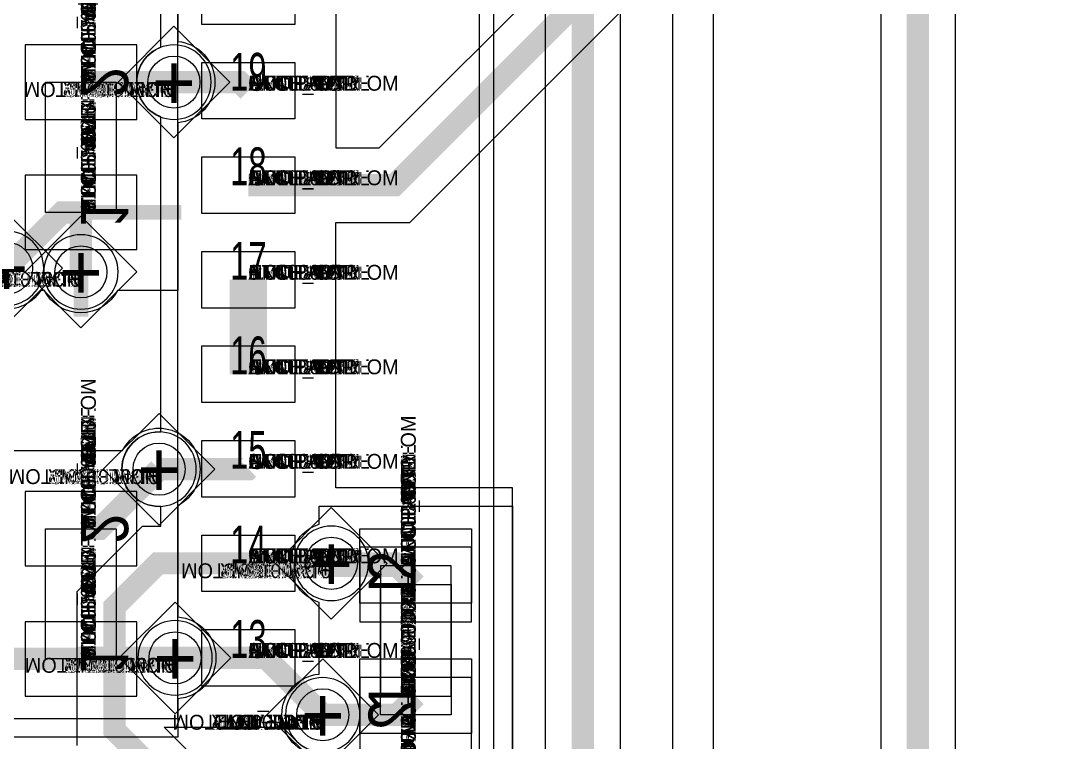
# Model space of a CAD drawing. Extents: x 0 to 323, y 0 to 320.
# Drawn here: x 144.55 to 158.33, y 182.03 to 191.73 of the extents above; entities that cross this region are included whole.
import ezdxf
from ezdxf.enums import TextEntityAlignment as Align

# ---------------------------------------------------------------- set-up
doc = ezdxf.new("R2010")
doc.units = 0
doc.header["$MEASUREMENT"] = 0
doc.layers.get('0').update_dxf_attribs({"linetype": 'CONTINUOUS'})
for name, color, linetype in [('CDN_FIGURES', 7, 'CONTINUOUS'), ('ETCH_BOTTOM', 7, 'CONTINUOUS'), ('ETCH_GND', 3, 'CONTINUOUS'), ('ETCH_INT1', 4, 'CONTINUOUS'), ('ETCH_INT2', 5, 'CONTINUOUS'), ('ETCH_PWR', 6, 'CONTINUOUS'), ('ETCH_TOP', 2, 'CONTINUOUS'), ('MANUFACTURING_NCLEGEND-1-6', 8, 'CONTINUOUS'), ('PACKAGE_GEOMETRY_ASSEMBLY_TOP', 11, 'CONTINUOUS'), ('PACKAGE_GEOMETRY_PIN_NUMBER', 9, 'CONTINUOUS')]:
    doc.layers.add(name, color=color, linetype=linetype)

# ---------------------------------------------------------------- blocks, each defined once
blk = doc.blocks.new('PAD_INFO')
for tag in ['SHAPE_TYPE', 'PAD_HEIGHT', 'PAD_LAYER', 'PAD_TYPE', 'PAD_WIDTH']:
    blk.add_attdef(tag, (0, 0), '', height=0.2)
at = {"flags": 2}
blk.add_attdef('CDN_TYPE', (0, 0), '', height=0.2, dxfattribs=at)
blk = doc.blocks.new('DRILL_INFO')
at = {"flags": 2}
blk.add_attdef('CDN_TYPE', (0, 0), '', height=0.2, dxfattribs=at)
for tag in ['FSHAPE', 'FCHAR', 'DRILL_HEIGHT', 'DIAMETER', 'PLATED', 'DRILL_WIDTH']:
    blk.add_attdef(tag, (0, 0), '', height=0.2)
blk = doc.blocks.new('VIA0700X0300')
at = {"layer": 'ETCH_BOTTOM'}
blk.add_circle((0, 0), 0.35, dxfattribs=at)
at = {"layer": 'ETCH_GND'}
blk.add_circle((0, 0), 0.35, dxfattribs=at)
at = {"layer": 'ETCH_INT1'}
blk.add_circle((0, 0), 0.35, dxfattribs=at)
at = {"layer": 'ETCH_INT2'}
blk.add_circle((0, 0), 0.35, dxfattribs=at)
at = {"layer": 'ETCH_PWR'}
blk.add_circle((0, 0), 0.35, dxfattribs=at)
at = {"layer": 'ETCH_TOP'}
blk.add_circle((0, 0), 0.35, dxfattribs=at)
ref = blk.add_blockref('PAD_INFO', (0, 0))
ref.add_attrib('PAD_LAYER', 'ETCH_TOP', (0, 0), dxfattribs={"height": 0.2})
ref.add_attrib('SHAPE_TYPE', 'NULL', (0, 0), dxfattribs={"height": 0.2})
ref.add_attrib('PAD_TYPE', 'ANTIPAD', (0, 0), dxfattribs={"height": 0.2})
ref.add_attrib('PAD_WIDTH', '0.000000', (0, 0), dxfattribs={"height": 0.2})
ref.add_attrib('PAD_HEIGHT', '0.000000', (0, 0), dxfattribs={"height": 0.2})
ref = blk.add_blockref('PAD_INFO', (0, 0))
ref.add_attrib('PAD_LAYER', 'ETCH_GND', (0, 0), dxfattribs={"height": 0.2})
ref.add_attrib('SHAPE_TYPE', 'NULL', (0, 0), dxfattribs={"height": 0.2})
ref.add_attrib('PAD_TYPE', 'ANTIPAD', (0, 0), dxfattribs={"height": 0.2})
ref.add_attrib('PAD_WIDTH', '0.000000', (0, 0), dxfattribs={"height": 0.2})
ref.add_attrib('PAD_HEIGHT', '0.000000', (0, 0), dxfattribs={"height": 0.2})
ref = blk.add_blockref('PAD_INFO', (0, 0))
ref.add_attrib('PAD_LAYER', 'ETCH_INT1', (0, 0), dxfattribs={"height": 0.2})
ref.add_attrib('SHAPE_TYPE', 'NULL', (0, 0), dxfattribs={"height": 0.2})
ref.add_attrib('PAD_TYPE', 'ANTIPAD', (0, 0), dxfattribs={"height": 0.2})
ref.add_attrib('PAD_WIDTH', '0.000000', (0, 0), dxfattribs={"height": 0.2})
ref.add_attrib('PAD_HEIGHT', '0.000000', (0, 0), dxfattribs={"height": 0.2})
ref = blk.add_blockref('PAD_INFO', (0, 0))
ref.add_attrib('PAD_LAYER', 'ETCH_INT2', (0, 0), dxfattribs={"height": 0.2})
ref.add_attrib('SHAPE_TYPE', 'NULL', (0, 0), dxfattribs={"height": 0.2})
ref.add_attrib('PAD_TYPE', 'ANTIPAD', (0, 0), dxfattribs={"height": 0.2})
ref.add_attrib('PAD_WIDTH', '0.000000', (0, 0), dxfattribs={"height": 0.2})
ref.add_attrib('PAD_HEIGHT', '0.000000', (0, 0), dxfattribs={"height": 0.2})
ref = blk.add_blockref('PAD_INFO', (0, 0))
ref.add_attrib('PAD_LAYER', 'ETCH_PWR', (0, 0), dxfattribs={"height": 0.2})
ref.add_attrib('SHAPE_TYPE', 'NULL', (0, 0), dxfattribs={"height": 0.2})
ref.add_attrib('PAD_TYPE', 'ANTIPAD', (0, 0), dxfattribs={"height": 0.2})
ref.add_attrib('PAD_WIDTH', '0.000000', (0, 0), dxfattribs={"height": 0.2})
ref.add_attrib('PAD_HEIGHT', '0.000000', (0, 0), dxfattribs={"height": 0.2})
ref = blk.add_blockref('PAD_INFO', (0, 0))
ref.add_attrib('PAD_LAYER', 'ETCH_BOTTOM', (0, 0), dxfattribs={"height": 0.2})
ref.add_attrib('SHAPE_TYPE', 'NULL', (0, 0), dxfattribs={"height": 0.2})
ref.add_attrib('PAD_TYPE', 'ANTIPAD', (0, 0), dxfattribs={"height": 0.2})
ref.add_attrib('PAD_WIDTH', '0.000000', (0, 0), dxfattribs={"height": 0.2})
ref.add_attrib('PAD_HEIGHT', '0.000000', (0, 0), dxfattribs={"height": 0.2})
ref = blk.add_blockref('PAD_INFO', (0, 0))
ref.add_attrib('PAD_LAYER', 'ETCH_TOP', (0, 0), dxfattribs={"height": 0.2})
ref.add_attrib('SHAPE_TYPE', 'NULL', (0, 0), dxfattribs={"height": 0.2})
ref.add_attrib('PAD_TYPE', 'THERMAL', (0, 0), dxfattribs={"height": 0.2})
ref.add_attrib('PAD_WIDTH', '0.000000', (0, 0), dxfattribs={"height": 0.2})
ref.add_attrib('PAD_HEIGHT', '0.000000', (0, 0), dxfattribs={"height": 0.2})
ref = blk.add_blockref('PAD_INFO', (0, 0))
ref.add_attrib('PAD_LAYER', 'ETCH_GND', (0, 0), dxfattribs={"height": 0.2})
ref.add_attrib('SHAPE_TYPE', 'NULL', (0, 0), dxfattribs={"height": 0.2})
ref.add_attrib('PAD_TYPE', 'THERMAL', (0, 0), dxfattribs={"height": 0.2})
ref.add_attrib('PAD_WIDTH', '0.000000', (0, 0), dxfattribs={"height": 0.2})
ref.add_attrib('PAD_HEIGHT', '0.000000', (0, 0), dxfattribs={"height": 0.2})
ref = blk.add_blockref('PAD_INFO', (0, 0))
ref.add_attrib('PAD_LAYER', 'ETCH_INT1', (0, 0), dxfattribs={"height": 0.2})
ref.add_attrib('SHAPE_TYPE', 'NULL', (0, 0), dxfattribs={"height": 0.2})
ref.add_attrib('PAD_TYPE', 'THERMAL', (0, 0), dxfattribs={"height": 0.2})
ref.add_attrib('PAD_WIDTH', '0.000000', (0, 0), dxfattribs={"height": 0.2})
ref.add_attrib('PAD_HEIGHT', '0.000000', (0, 0), dxfattribs={"height": 0.2})
ref = blk.add_blockref('PAD_INFO', (0, 0))
ref.add_attrib('PAD_LAYER', 'ETCH_INT2', (0, 0), dxfattribs={"height": 0.2})
ref.add_attrib('SHAPE_TYPE', 'NULL', (0, 0), dxfattribs={"height": 0.2})
ref.add_attrib('PAD_TYPE', 'THERMAL', (0, 0), dxfattribs={"height": 0.2})
ref.add_attrib('PAD_WIDTH', '0.000000', (0, 0), dxfattribs={"height": 0.2})
ref.add_attrib('PAD_HEIGHT', '0.000000', (0, 0), dxfattribs={"height": 0.2})
ref = blk.add_blockref('PAD_INFO', (0, 0))
ref.add_attrib('PAD_LAYER', 'ETCH_PWR', (0, 0), dxfattribs={"height": 0.2})
ref.add_attrib('SHAPE_TYPE', 'NULL', (0, 0), dxfattribs={"height": 0.2})
ref.add_attrib('PAD_TYPE', 'THERMAL', (0, 0), dxfattribs={"height": 0.2})
ref.add_attrib('PAD_WIDTH', '0.000000', (0, 0), dxfattribs={"height": 0.2})
ref.add_attrib('PAD_HEIGHT', '0.000000', (0, 0), dxfattribs={"height": 0.2})
ref = blk.add_blockref('PAD_INFO', (0, 0))
ref.add_attrib('PAD_LAYER', 'ETCH_BOTTOM', (0, 0), dxfattribs={"height": 0.2})
ref.add_attrib('SHAPE_TYPE', 'NULL', (0, 0), dxfattribs={"height": 0.2})
ref.add_attrib('PAD_TYPE', 'THERMAL', (0, 0), dxfattribs={"height": 0.2})
ref.add_attrib('PAD_WIDTH', '0.000000', (0, 0), dxfattribs={"height": 0.2})
ref.add_attrib('PAD_HEIGHT', '0.000000', (0, 0), dxfattribs={"height": 0.2})
ref = blk.add_blockref('PAD_INFO', (0, 0))
ref.add_attrib('PAD_LAYER', 'ETCH_TOP', (0, 0), dxfattribs={"height": 0.2})
ref.add_attrib('SHAPE_TYPE', 'CIRCLE', (0, 0), dxfattribs={"height": 0.2})
ref.add_attrib('PAD_TYPE', 'REGULAR', (0, 0), dxfattribs={"height": 0.2})
ref.add_attrib('PAD_WIDTH', '0.700000', (0, 0), dxfattribs={"height": 0.2})
ref.add_attrib('PAD_HEIGHT', '0.700000', (0, 0), dxfattribs={"height": 0.2})
ref = blk.add_blockref('PAD_INFO', (0, 0))
ref.add_attrib('PAD_LAYER', 'ETCH_GND', (0, 0), dxfattribs={"height": 0.2})
ref.add_attrib('SHAPE_TYPE', 'CIRCLE', (0, 0), dxfattribs={"height": 0.2})
ref.add_attrib('PAD_TYPE', 'REGULAR', (0, 0), dxfattribs={"height": 0.2})
ref.add_attrib('PAD_WIDTH', '0.700000', (0, 0), dxfattribs={"height": 0.2})
ref.add_attrib('PAD_HEIGHT', '0.700000', (0, 0), dxfattribs={"height": 0.2})
ref = blk.add_blockref('PAD_INFO', (0, 0))
ref.add_attrib('PAD_LAYER', 'ETCH_INT1', (0, 0), dxfattribs={"height": 0.2})
ref.add_attrib('SHAPE_TYPE', 'CIRCLE', (0, 0), dxfattribs={"height": 0.2})
ref.add_attrib('PAD_TYPE', 'REGULAR', (0, 0), dxfattribs={"height": 0.2})
ref.add_attrib('PAD_WIDTH', '0.700000', (0, 0), dxfattribs={"height": 0.2})
ref.add_attrib('PAD_HEIGHT', '0.700000', (0, 0), dxfattribs={"height": 0.2})
ref = blk.add_blockref('PAD_INFO', (0, 0))
ref.add_attrib('PAD_LAYER', 'ETCH_INT2', (0, 0), dxfattribs={"height": 0.2})
ref.add_attrib('SHAPE_TYPE', 'CIRCLE', (0, 0), dxfattribs={"height": 0.2})
ref.add_attrib('PAD_TYPE', 'REGULAR', (0, 0), dxfattribs={"height": 0.2})
ref.add_attrib('PAD_WIDTH', '0.700000', (0, 0), dxfattribs={"height": 0.2})
ref.add_attrib('PAD_HEIGHT', '0.700000', (0, 0), dxfattribs={"height": 0.2})
ref = blk.add_blockref('PAD_INFO', (0, 0))
ref.add_attrib('PAD_LAYER', 'ETCH_PWR', (0, 0), dxfattribs={"height": 0.2})
ref.add_attrib('SHAPE_TYPE', 'CIRCLE', (0, 0), dxfattribs={"height": 0.2})
ref.add_attrib('PAD_TYPE', 'REGULAR', (0, 0), dxfattribs={"height": 0.2})
ref.add_attrib('PAD_WIDTH', '0.700000', (0, 0), dxfattribs={"height": 0.2})
ref.add_attrib('PAD_HEIGHT', '0.700000', (0, 0), dxfattribs={"height": 0.2})
ref = blk.add_blockref('PAD_INFO', (0, 0))
ref.add_attrib('PAD_LAYER', 'ETCH_BOTTOM', (0, 0), dxfattribs={"height": 0.2})
ref.add_attrib('SHAPE_TYPE', 'CIRCLE', (0, 0), dxfattribs={"height": 0.2})
ref.add_attrib('PAD_TYPE', 'REGULAR', (0, 0), dxfattribs={"height": 0.2})
ref.add_attrib('PAD_WIDTH', '0.700000', (0, 0), dxfattribs={"height": 0.2})
ref.add_attrib('PAD_HEIGHT', '0.700000', (0, 0), dxfattribs={"height": 0.2})
ref = blk.add_blockref('DRILL_INFO', (0, 0))
ref.add_attrib('DIAMETER', '0.300000', (0, 0), dxfattribs={"height": 0.2})
ref.add_attrib('PLATED', 'PLATED', (0, 0), dxfattribs={"height": 0.2})
ref.add_attrib('FSHAPE', 'DIAMOND', (0, 0), dxfattribs={"height": 0.2})
ref.add_attrib('FCHAR', '+', (0, 0), dxfattribs={"height": 0.2})
ref.add_attrib('DRILL_WIDTH', '1.500000', (0, 0), dxfattribs={"height": 0.2})
ref.add_attrib('DRILL_HEIGHT', '1.500000', (0, 0), dxfattribs={"height": 0.2})
for tag in ['CDN_TYPE', 'PIN']:
    blk.add_attdef(tag, (0, 0), '', height=0.2)
at = {"flags": 2}
for tag in ['PSTKNAME', 'BBV']:
    blk.add_attdef(tag, (0, 0), '', height=0.2, dxfattribs=at)
blk = doc.blocks.new('FIGURE_DIAMOND')
at = {"layer": 'CDN_FIGURES'}
blk.add_lwpolyline([(-0.5, 0), (0, 0.5), (0.5, 0), (0, -0.5)], close=True, dxfattribs=at)
blk = doc.blocks.new('RC1000X1500TS')
at = {"layer": 'ETCH_TOP'}
blk.add_lwpolyline([(-0.5, -0.75), (-0.5, 0.75), (0.5, 0.75), (0.5, -0.75)], close=True, dxfattribs=at)
ref = blk.add_blockref('PAD_INFO', (0, 0))
ref.add_attrib('PAD_LAYER', 'ETCH_TOP', (0, 0), dxfattribs={"height": 0.2})
ref.add_attrib('SHAPE_TYPE', 'NULL', (0, 0), dxfattribs={"height": 0.2})
ref.add_attrib('PAD_TYPE', 'ANTIPAD', (0, 0), dxfattribs={"height": 0.2})
ref.add_attrib('PAD_WIDTH', '0.000000', (0, 0), dxfattribs={"height": 0.2})
ref.add_attrib('PAD_HEIGHT', '0.000000', (0, 0), dxfattribs={"height": 0.2})
ref = blk.add_blockref('PAD_INFO', (0, 0))
ref.add_attrib('PAD_LAYER', 'ETCH_GND', (0, 0), dxfattribs={"height": 0.2})
ref.add_attrib('SHAPE_TYPE', 'NULL', (0, 0), dxfattribs={"height": 0.2})
ref.add_attrib('PAD_TYPE', 'ANTIPAD', (0, 0), dxfattribs={"height": 0.2})
ref.add_attrib('PAD_WIDTH', '0.000000', (0, 0), dxfattribs={"height": 0.2})
ref.add_attrib('PAD_HEIGHT', '0.000000', (0, 0), dxfattribs={"height": 0.2})
ref = blk.add_blockref('PAD_INFO', (0, 0))
ref.add_attrib('PAD_LAYER', 'ETCH_INT1', (0, 0), dxfattribs={"height": 0.2})
ref.add_attrib('SHAPE_TYPE', 'NULL', (0, 0), dxfattribs={"height": 0.2})
ref.add_attrib('PAD_TYPE', 'ANTIPAD', (0, 0), dxfattribs={"height": 0.2})
ref.add_attrib('PAD_WIDTH', '0.000000', (0, 0), dxfattribs={"height": 0.2})
ref.add_attrib('PAD_HEIGHT', '0.000000', (0, 0), dxfattribs={"height": 0.2})
ref = blk.add_blockref('PAD_INFO', (0, 0))
ref.add_attrib('PAD_LAYER', 'ETCH_INT2', (0, 0), dxfattribs={"height": 0.2})
ref.add_attrib('SHAPE_TYPE', 'NULL', (0, 0), dxfattribs={"height": 0.2})
ref.add_attrib('PAD_TYPE', 'ANTIPAD', (0, 0), dxfattribs={"height": 0.2})
ref.add_attrib('PAD_WIDTH', '0.000000', (0, 0), dxfattribs={"height": 0.2})
ref.add_attrib('PAD_HEIGHT', '0.000000', (0, 0), dxfattribs={"height": 0.2})
ref = blk.add_blockref('PAD_INFO', (0, 0))
ref.add_attrib('PAD_LAYER', 'ETCH_PWR', (0, 0), dxfattribs={"height": 0.2})
ref.add_attrib('SHAPE_TYPE', 'NULL', (0, 0), dxfattribs={"height": 0.2})
ref.add_attrib('PAD_TYPE', 'ANTIPAD', (0, 0), dxfattribs={"height": 0.2})
ref.add_attrib('PAD_WIDTH', '0.000000', (0, 0), dxfattribs={"height": 0.2})
ref.add_attrib('PAD_HEIGHT', '0.000000', (0, 0), dxfattribs={"height": 0.2})
ref = blk.add_blockref('PAD_INFO', (0, 0))
ref.add_attrib('PAD_LAYER', 'ETCH_BOTTOM', (0, 0), dxfattribs={"height": 0.2})
ref.add_attrib('SHAPE_TYPE', 'NULL', (0, 0), dxfattribs={"height": 0.2})
ref.add_attrib('PAD_TYPE', 'ANTIPAD', (0, 0), dxfattribs={"height": 0.2})
ref.add_attrib('PAD_WIDTH', '0.000000', (0, 0), dxfattribs={"height": 0.2})
ref.add_attrib('PAD_HEIGHT', '0.000000', (0, 0), dxfattribs={"height": 0.2})
ref = blk.add_blockref('PAD_INFO', (0, 0))
ref.add_attrib('PAD_LAYER', 'ETCH_TOP', (0, 0), dxfattribs={"height": 0.2})
ref.add_attrib('SHAPE_TYPE', 'NULL', (0, 0), dxfattribs={"height": 0.2})
ref.add_attrib('PAD_TYPE', 'THERMAL', (0, 0), dxfattribs={"height": 0.2})
ref.add_attrib('PAD_WIDTH', '0.000000', (0, 0), dxfattribs={"height": 0.2})
ref.add_attrib('PAD_HEIGHT', '0.000000', (0, 0), dxfattribs={"height": 0.2})
ref = blk.add_blockref('PAD_INFO', (0, 0))
ref.add_attrib('PAD_LAYER', 'ETCH_GND', (0, 0), dxfattribs={"height": 0.2})
ref.add_attrib('SHAPE_TYPE', 'NULL', (0, 0), dxfattribs={"height": 0.2})
ref.add_attrib('PAD_TYPE', 'THERMAL', (0, 0), dxfattribs={"height": 0.2})
ref.add_attrib('PAD_WIDTH', '0.000000', (0, 0), dxfattribs={"height": 0.2})
ref.add_attrib('PAD_HEIGHT', '0.000000', (0, 0), dxfattribs={"height": 0.2})
ref = blk.add_blockref('PAD_INFO', (0, 0))
ref.add_attrib('PAD_LAYER', 'ETCH_INT1', (0, 0), dxfattribs={"height": 0.2})
ref.add_attrib('SHAPE_TYPE', 'NULL', (0, 0), dxfattribs={"height": 0.2})
ref.add_attrib('PAD_TYPE', 'THERMAL', (0, 0), dxfattribs={"height": 0.2})
ref.add_attrib('PAD_WIDTH', '0.000000', (0, 0), dxfattribs={"height": 0.2})
ref.add_attrib('PAD_HEIGHT', '0.000000', (0, 0), dxfattribs={"height": 0.2})
ref = blk.add_blockref('PAD_INFO', (0, 0))
ref.add_attrib('PAD_LAYER', 'ETCH_INT2', (0, 0), dxfattribs={"height": 0.2})
ref.add_attrib('SHAPE_TYPE', 'NULL', (0, 0), dxfattribs={"height": 0.2})
ref.add_attrib('PAD_TYPE', 'THERMAL', (0, 0), dxfattribs={"height": 0.2})
ref.add_attrib('PAD_WIDTH', '0.000000', (0, 0), dxfattribs={"height": 0.2})
ref.add_attrib('PAD_HEIGHT', '0.000000', (0, 0), dxfattribs={"height": 0.2})
ref = blk.add_blockref('PAD_INFO', (0, 0))
ref.add_attrib('PAD_LAYER', 'ETCH_PWR', (0, 0), dxfattribs={"height": 0.2})
ref.add_attrib('SHAPE_TYPE', 'NULL', (0, 0), dxfattribs={"height": 0.2})
ref.add_attrib('PAD_TYPE', 'THERMAL', (0, 0), dxfattribs={"height": 0.2})
ref.add_attrib('PAD_WIDTH', '0.000000', (0, 0), dxfattribs={"height": 0.2})
ref.add_attrib('PAD_HEIGHT', '0.000000', (0, 0), dxfattribs={"height": 0.2})
ref = blk.add_blockref('PAD_INFO', (0, 0))
ref.add_attrib('PAD_LAYER', 'ETCH_BOTTOM', (0, 0), dxfattribs={"height": 0.2})
ref.add_attrib('SHAPE_TYPE', 'NULL', (0, 0), dxfattribs={"height": 0.2})
ref.add_attrib('PAD_TYPE', 'THERMAL', (0, 0), dxfattribs={"height": 0.2})
ref.add_attrib('PAD_WIDTH', '0.000000', (0, 0), dxfattribs={"height": 0.2})
ref.add_attrib('PAD_HEIGHT', '0.000000', (0, 0), dxfattribs={"height": 0.2})
ref = blk.add_blockref('PAD_INFO', (0, 0))
ref.add_attrib('PAD_LAYER', 'ETCH_GND', (0, 0), dxfattribs={"height": 0.2})
ref.add_attrib('SHAPE_TYPE', 'NULL', (0, 0), dxfattribs={"height": 0.2})
ref.add_attrib('PAD_TYPE', 'REGULAR', (0, 0), dxfattribs={"height": 0.2})
ref.add_attrib('PAD_WIDTH', '0.000000', (0, 0), dxfattribs={"height": 0.2})
ref.add_attrib('PAD_HEIGHT', '0.000000', (0, 0), dxfattribs={"height": 0.2})
ref = blk.add_blockref('PAD_INFO', (0, 0))
ref.add_attrib('PAD_LAYER', 'ETCH_INT1', (0, 0), dxfattribs={"height": 0.2})
ref.add_attrib('SHAPE_TYPE', 'NULL', (0, 0), dxfattribs={"height": 0.2})
ref.add_attrib('PAD_TYPE', 'REGULAR', (0, 0), dxfattribs={"height": 0.2})
ref.add_attrib('PAD_WIDTH', '0.000000', (0, 0), dxfattribs={"height": 0.2})
ref.add_attrib('PAD_HEIGHT', '0.000000', (0, 0), dxfattribs={"height": 0.2})
ref = blk.add_blockref('PAD_INFO', (0, 0))
ref.add_attrib('PAD_LAYER', 'ETCH_INT2', (0, 0), dxfattribs={"height": 0.2})
ref.add_attrib('SHAPE_TYPE', 'NULL', (0, 0), dxfattribs={"height": 0.2})
ref.add_attrib('PAD_TYPE', 'REGULAR', (0, 0), dxfattribs={"height": 0.2})
ref.add_attrib('PAD_WIDTH', '0.000000', (0, 0), dxfattribs={"height": 0.2})
ref.add_attrib('PAD_HEIGHT', '0.000000', (0, 0), dxfattribs={"height": 0.2})
ref = blk.add_blockref('PAD_INFO', (0, 0))
ref.add_attrib('PAD_LAYER', 'ETCH_PWR', (0, 0), dxfattribs={"height": 0.2})
ref.add_attrib('SHAPE_TYPE', 'NULL', (0, 0), dxfattribs={"height": 0.2})
ref.add_attrib('PAD_TYPE', 'REGULAR', (0, 0), dxfattribs={"height": 0.2})
ref.add_attrib('PAD_WIDTH', '0.000000', (0, 0), dxfattribs={"height": 0.2})
ref.add_attrib('PAD_HEIGHT', '0.000000', (0, 0), dxfattribs={"height": 0.2})
ref = blk.add_blockref('PAD_INFO', (0, 0))
ref.add_attrib('PAD_LAYER', 'ETCH_BOTTOM', (0, 0), dxfattribs={"height": 0.2})
ref.add_attrib('SHAPE_TYPE', 'NULL', (0, 0), dxfattribs={"height": 0.2})
ref.add_attrib('PAD_TYPE', 'REGULAR', (0, 0), dxfattribs={"height": 0.2})
ref.add_attrib('PAD_WIDTH', '0.000000', (0, 0), dxfattribs={"height": 0.2})
ref.add_attrib('PAD_HEIGHT', '0.000000', (0, 0), dxfattribs={"height": 0.2})
ref = blk.add_blockref('DRILL_INFO', (0, 0))
ref.add_attrib('DIAMETER', '0.000000', (0, 0), dxfattribs={"height": 0.2})
ref.add_attrib('PLATED', 'PLATED', (0, 0), dxfattribs={"height": 0.2})
ref.add_attrib('FSHAPE', 'NULL', (0, 0), dxfattribs={"height": 0.2})
ref.add_attrib('DRILL_WIDTH', '0.000000', (0, 0), dxfattribs={"height": 0.2})
ref.add_attrib('DRILL_HEIGHT', '0.000000', (0, 0), dxfattribs={"height": 0.2})
ref = blk.add_blockref('PAD_INFO', (0, 0))
ref.add_attrib('PAD_LAYER', 'ETCH_TOP', (0, 0), dxfattribs={"height": 0.2})
ref.add_attrib('SHAPE_TYPE', 'RECTANGLE', (0, 0), dxfattribs={"height": 0.2})
ref.add_attrib('PAD_TYPE', 'REGULAR', (0, 0), dxfattribs={"height": 0.2})
ref.add_attrib('PAD_WIDTH', '1.000000', (0, 0), dxfattribs={"height": 0.2})
ref.add_attrib('PAD_HEIGHT', '1.500000', (0, 0), dxfattribs={"height": 0.2})
for tag in ['CDN_TYPE', 'PIN']:
    blk.add_attdef(tag, (0, 0), '', height=0.2)
at = {"flags": 2}
for tag in ['PSTKNAME', 'BBV']:
    blk.add_attdef(tag, (0, 0), '', height=0.2, dxfattribs=at)
blk = doc.blocks.new('F56')
at = {"layer": 'PACKAGE_GEOMETRY_ASSEMBLY_TOP'}
blk.add_lwpolyline([(0, -0.475), (1.75, -0.475), (1.75, 0.475), (0, 0.475)], close=True, dxfattribs=at)
at = {"layer": 'ETCH_TOP'}
ref = blk.add_blockref('RC1000X1500TS', (0, 0), dxfattribs=at)
ref.add_attrib('CDN_TYPE', 'PIN', (0, 0), dxfattribs={"height": 0.2})
ref.add_attrib('PIN', '1', (0, 0), dxfattribs={"height": 0.2})
ref = blk.add_blockref('RC1000X1500TS', (1.75, 0), dxfattribs=at)
ref.add_attrib('CDN_TYPE', 'PIN', (0, 0), dxfattribs={"height": 0.2})
ref.add_attrib('PIN', '2', (0, 0), dxfattribs={"height": 0.2})
at = {"flags": 2}
for tag in ['SYMBOL_TYPE', 'CDN_TYPE', 'REFDES']:
    blk.add_attdef(tag, (0, 0), '', height=0.2, dxfattribs=at)
blk = doc.blocks.new('RC1250X0760TS')
at = {"layer": 'ETCH_TOP'}
blk.add_lwpolyline([(-0.625, -0.38), (-0.625, 0.38), (0.625, 0.38), (0.625, -0.38)], close=True, dxfattribs=at)
ref = blk.add_blockref('PAD_INFO', (0, 0))
ref.add_attrib('PAD_LAYER', 'ETCH_TOP', (0, 0), dxfattribs={"height": 0.2})
ref.add_attrib('SHAPE_TYPE', 'NULL', (0, 0), dxfattribs={"height": 0.2})
ref.add_attrib('PAD_TYPE', 'ANTIPAD', (0, 0), dxfattribs={"height": 0.2})
ref.add_attrib('PAD_WIDTH', '0.000000', (0, 0), dxfattribs={"height": 0.2})
ref.add_attrib('PAD_HEIGHT', '0.000000', (0, 0), dxfattribs={"height": 0.2})
ref = blk.add_blockref('PAD_INFO', (0, 0))
ref.add_attrib('PAD_LAYER', 'ETCH_GND', (0, 0), dxfattribs={"height": 0.2})
ref.add_attrib('SHAPE_TYPE', 'NULL', (0, 0), dxfattribs={"height": 0.2})
ref.add_attrib('PAD_TYPE', 'ANTIPAD', (0, 0), dxfattribs={"height": 0.2})
ref.add_attrib('PAD_WIDTH', '0.000000', (0, 0), dxfattribs={"height": 0.2})
ref.add_attrib('PAD_HEIGHT', '0.000000', (0, 0), dxfattribs={"height": 0.2})
ref = blk.add_blockref('PAD_INFO', (0, 0))
ref.add_attrib('PAD_LAYER', 'ETCH_INT1', (0, 0), dxfattribs={"height": 0.2})
ref.add_attrib('SHAPE_TYPE', 'NULL', (0, 0), dxfattribs={"height": 0.2})
ref.add_attrib('PAD_TYPE', 'ANTIPAD', (0, 0), dxfattribs={"height": 0.2})
ref.add_attrib('PAD_WIDTH', '0.000000', (0, 0), dxfattribs={"height": 0.2})
ref.add_attrib('PAD_HEIGHT', '0.000000', (0, 0), dxfattribs={"height": 0.2})
ref = blk.add_blockref('PAD_INFO', (0, 0))
ref.add_attrib('PAD_LAYER', 'ETCH_INT2', (0, 0), dxfattribs={"height": 0.2})
ref.add_attrib('SHAPE_TYPE', 'NULL', (0, 0), dxfattribs={"height": 0.2})
ref.add_attrib('PAD_TYPE', 'ANTIPAD', (0, 0), dxfattribs={"height": 0.2})
ref.add_attrib('PAD_WIDTH', '0.000000', (0, 0), dxfattribs={"height": 0.2})
ref.add_attrib('PAD_HEIGHT', '0.000000', (0, 0), dxfattribs={"height": 0.2})
ref = blk.add_blockref('PAD_INFO', (0, 0))
ref.add_attrib('PAD_LAYER', 'ETCH_PWR', (0, 0), dxfattribs={"height": 0.2})
ref.add_attrib('SHAPE_TYPE', 'NULL', (0, 0), dxfattribs={"height": 0.2})
ref.add_attrib('PAD_TYPE', 'ANTIPAD', (0, 0), dxfattribs={"height": 0.2})
ref.add_attrib('PAD_WIDTH', '0.000000', (0, 0), dxfattribs={"height": 0.2})
ref.add_attrib('PAD_HEIGHT', '0.000000', (0, 0), dxfattribs={"height": 0.2})
ref = blk.add_blockref('PAD_INFO', (0, 0))
ref.add_attrib('PAD_LAYER', 'ETCH_BOTTOM', (0, 0), dxfattribs={"height": 0.2})
ref.add_attrib('SHAPE_TYPE', 'NULL', (0, 0), dxfattribs={"height": 0.2})
ref.add_attrib('PAD_TYPE', 'ANTIPAD', (0, 0), dxfattribs={"height": 0.2})
ref.add_attrib('PAD_WIDTH', '0.000000', (0, 0), dxfattribs={"height": 0.2})
ref.add_attrib('PAD_HEIGHT', '0.000000', (0, 0), dxfattribs={"height": 0.2})
ref = blk.add_blockref('PAD_INFO', (0, 0))
ref.add_attrib('PAD_LAYER', 'ETCH_TOP', (0, 0), dxfattribs={"height": 0.2})
ref.add_attrib('SHAPE_TYPE', 'NULL', (0, 0), dxfattribs={"height": 0.2})
ref.add_attrib('PAD_TYPE', 'THERMAL', (0, 0), dxfattribs={"height": 0.2})
ref.add_attrib('PAD_WIDTH', '0.000000', (0, 0), dxfattribs={"height": 0.2})
ref.add_attrib('PAD_HEIGHT', '0.000000', (0, 0), dxfattribs={"height": 0.2})
ref = blk.add_blockref('PAD_INFO', (0, 0))
ref.add_attrib('PAD_LAYER', 'ETCH_GND', (0, 0), dxfattribs={"height": 0.2})
ref.add_attrib('SHAPE_TYPE', 'NULL', (0, 0), dxfattribs={"height": 0.2})
ref.add_attrib('PAD_TYPE', 'THERMAL', (0, 0), dxfattribs={"height": 0.2})
ref.add_attrib('PAD_WIDTH', '0.000000', (0, 0), dxfattribs={"height": 0.2})
ref.add_attrib('PAD_HEIGHT', '0.000000', (0, 0), dxfattribs={"height": 0.2})
ref = blk.add_blockref('PAD_INFO', (0, 0))
ref.add_attrib('PAD_LAYER', 'ETCH_INT1', (0, 0), dxfattribs={"height": 0.2})
ref.add_attrib('SHAPE_TYPE', 'NULL', (0, 0), dxfattribs={"height": 0.2})
ref.add_attrib('PAD_TYPE', 'THERMAL', (0, 0), dxfattribs={"height": 0.2})
ref.add_attrib('PAD_WIDTH', '0.000000', (0, 0), dxfattribs={"height": 0.2})
ref.add_attrib('PAD_HEIGHT', '0.000000', (0, 0), dxfattribs={"height": 0.2})
ref = blk.add_blockref('PAD_INFO', (0, 0))
ref.add_attrib('PAD_LAYER', 'ETCH_INT2', (0, 0), dxfattribs={"height": 0.2})
ref.add_attrib('SHAPE_TYPE', 'NULL', (0, 0), dxfattribs={"height": 0.2})
ref.add_attrib('PAD_TYPE', 'THERMAL', (0, 0), dxfattribs={"height": 0.2})
ref.add_attrib('PAD_WIDTH', '0.000000', (0, 0), dxfattribs={"height": 0.2})
ref.add_attrib('PAD_HEIGHT', '0.000000', (0, 0), dxfattribs={"height": 0.2})
ref = blk.add_blockref('PAD_INFO', (0, 0))
ref.add_attrib('PAD_LAYER', 'ETCH_PWR', (0, 0), dxfattribs={"height": 0.2})
ref.add_attrib('SHAPE_TYPE', 'NULL', (0, 0), dxfattribs={"height": 0.2})
ref.add_attrib('PAD_TYPE', 'THERMAL', (0, 0), dxfattribs={"height": 0.2})
ref.add_attrib('PAD_WIDTH', '0.000000', (0, 0), dxfattribs={"height": 0.2})
ref.add_attrib('PAD_HEIGHT', '0.000000', (0, 0), dxfattribs={"height": 0.2})
ref = blk.add_blockref('PAD_INFO', (0, 0))
ref.add_attrib('PAD_LAYER', 'ETCH_BOTTOM', (0, 0), dxfattribs={"height": 0.2})
ref.add_attrib('SHAPE_TYPE', 'NULL', (0, 0), dxfattribs={"height": 0.2})
ref.add_attrib('PAD_TYPE', 'THERMAL', (0, 0), dxfattribs={"height": 0.2})
ref.add_attrib('PAD_WIDTH', '0.000000', (0, 0), dxfattribs={"height": 0.2})
ref.add_attrib('PAD_HEIGHT', '0.000000', (0, 0), dxfattribs={"height": 0.2})
ref = blk.add_blockref('PAD_INFO', (0, 0))
ref.add_attrib('PAD_LAYER', 'ETCH_TOP', (0, 0), dxfattribs={"height": 0.2})
ref.add_attrib('SHAPE_TYPE', 'RECTANGLE', (0, 0), dxfattribs={"height": 0.2})
ref.add_attrib('PAD_TYPE', 'REGULAR', (0, 0), dxfattribs={"height": 0.2})
ref.add_attrib('PAD_WIDTH', '1.250000', (0, 0), dxfattribs={"height": 0.2})
ref.add_attrib('PAD_HEIGHT', '0.760000', (0, 0), dxfattribs={"height": 0.2})
ref = blk.add_blockref('PAD_INFO', (0, 0))
ref.add_attrib('PAD_LAYER', 'ETCH_GND', (0, 0), dxfattribs={"height": 0.2})
ref.add_attrib('SHAPE_TYPE', 'NULL', (0, 0), dxfattribs={"height": 0.2})
ref.add_attrib('PAD_TYPE', 'REGULAR', (0, 0), dxfattribs={"height": 0.2})
ref.add_attrib('PAD_WIDTH', '0.000000', (0, 0), dxfattribs={"height": 0.2})
ref.add_attrib('PAD_HEIGHT', '0.000000', (0, 0), dxfattribs={"height": 0.2})
ref = blk.add_blockref('PAD_INFO', (0, 0))
ref.add_attrib('PAD_LAYER', 'ETCH_INT1', (0, 0), dxfattribs={"height": 0.2})
ref.add_attrib('SHAPE_TYPE', 'NULL', (0, 0), dxfattribs={"height": 0.2})
ref.add_attrib('PAD_TYPE', 'REGULAR', (0, 0), dxfattribs={"height": 0.2})
ref.add_attrib('PAD_WIDTH', '0.000000', (0, 0), dxfattribs={"height": 0.2})
ref.add_attrib('PAD_HEIGHT', '0.000000', (0, 0), dxfattribs={"height": 0.2})
ref = blk.add_blockref('PAD_INFO', (0, 0))
ref.add_attrib('PAD_LAYER', 'ETCH_INT2', (0, 0), dxfattribs={"height": 0.2})
ref.add_attrib('SHAPE_TYPE', 'NULL', (0, 0), dxfattribs={"height": 0.2})
ref.add_attrib('PAD_TYPE', 'REGULAR', (0, 0), dxfattribs={"height": 0.2})
ref.add_attrib('PAD_WIDTH', '0.000000', (0, 0), dxfattribs={"height": 0.2})
ref.add_attrib('PAD_HEIGHT', '0.000000', (0, 0), dxfattribs={"height": 0.2})
ref = blk.add_blockref('PAD_INFO', (0, 0))
ref.add_attrib('PAD_LAYER', 'ETCH_PWR', (0, 0), dxfattribs={"height": 0.2})
ref.add_attrib('SHAPE_TYPE', 'NULL', (0, 0), dxfattribs={"height": 0.2})
ref.add_attrib('PAD_TYPE', 'REGULAR', (0, 0), dxfattribs={"height": 0.2})
ref.add_attrib('PAD_WIDTH', '0.000000', (0, 0), dxfattribs={"height": 0.2})
ref.add_attrib('PAD_HEIGHT', '0.000000', (0, 0), dxfattribs={"height": 0.2})
ref = blk.add_blockref('PAD_INFO', (0, 0))
ref.add_attrib('PAD_LAYER', 'ETCH_BOTTOM', (0, 0), dxfattribs={"height": 0.2})
ref.add_attrib('SHAPE_TYPE', 'NULL', (0, 0), dxfattribs={"height": 0.2})
ref.add_attrib('PAD_TYPE', 'REGULAR', (0, 0), dxfattribs={"height": 0.2})
ref.add_attrib('PAD_WIDTH', '0.000000', (0, 0), dxfattribs={"height": 0.2})
ref.add_attrib('PAD_HEIGHT', '0.000000', (0, 0), dxfattribs={"height": 0.2})
ref = blk.add_blockref('DRILL_INFO', (0, 0))
ref.add_attrib('DIAMETER', '0.000000', (0, 0), dxfattribs={"height": 0.2})
ref.add_attrib('PLATED', 'PLATED', (0, 0), dxfattribs={"height": 0.2})
ref.add_attrib('FSHAPE', 'NULL', (0, 0), dxfattribs={"height": 0.2})
ref.add_attrib('DRILL_WIDTH', '0.000000', (0, 0), dxfattribs={"height": 0.2})
ref.add_attrib('DRILL_HEIGHT', '0.000000', (0, 0), dxfattribs={"height": 0.2})
for tag in ['CDN_TYPE', 'PIN']:
    blk.add_attdef(tag, (0, 0), '', height=0.2)
at = {"flags": 2}
for tag in ['PSTKNAME', 'BBV']:
    blk.add_attdef(tag, (0, 0), '', height=0.2, dxfattribs=at)
blk = doc.blocks.new('SO-24W')
at = {"layer": 'PACKAGE_GEOMETRY_ASSEMBLY_TOP'}
blk.add_lwpolyline([(-3.8, -7.8), (3.8, -7.8), (3.8, 7.8), (-3.8, 7.8)], close=True, dxfattribs=at)
at = {"layer": 'ETCH_TOP'}
ref = blk.add_blockref('RC1250X0760TS', (4.75, 6.985), dxfattribs=at)
ref.add_attrib('CDN_TYPE', 'PIN', (0, 0), dxfattribs={"height": 0.2})
ref.add_attrib('PIN', '24', (0, 0), dxfattribs={"height": 0.2})
ref = blk.add_blockref('RC1250X0760TS', (4.75, 5.715), dxfattribs=at)
ref.add_attrib('CDN_TYPE', 'PIN', (0, 0), dxfattribs={"height": 0.2})
ref.add_attrib('PIN', '23', (0, 0), dxfattribs={"height": 0.2})
ref = blk.add_blockref('RC1250X0760TS', (4.75, 4.445), dxfattribs=at)
ref.add_attrib('CDN_TYPE', 'PIN', (0, 0), dxfattribs={"height": 0.2})
ref.add_attrib('PIN', '22', (0, 0), dxfattribs={"height": 0.2})
ref = blk.add_blockref('RC1250X0760TS', (4.75, 3.175), dxfattribs=at)
ref.add_attrib('CDN_TYPE', 'PIN', (0, 0), dxfattribs={"height": 0.2})
ref.add_attrib('PIN', '21', (0, 0), dxfattribs={"height": 0.2})
ref = blk.add_blockref('RC1250X0760TS', (4.75, 1.905), dxfattribs=at)
ref.add_attrib('CDN_TYPE', 'PIN', (0, 0), dxfattribs={"height": 0.2})
ref.add_attrib('PIN', '20', (0, 0), dxfattribs={"height": 0.2})
ref = blk.add_blockref('RC1250X0760TS', (4.75, 0.635), dxfattribs=at)
ref.add_attrib('CDN_TYPE', 'PIN', (0, 0), dxfattribs={"height": 0.2})
ref.add_attrib('PIN', '19', (0, 0), dxfattribs={"height": 0.2})
ref = blk.add_blockref('RC1250X0760TS', (4.75, -0.635), dxfattribs=at)
ref.add_attrib('CDN_TYPE', 'PIN', (0, 0), dxfattribs={"height": 0.2})
ref.add_attrib('PIN', '18', (0, 0), dxfattribs={"height": 0.2})
ref = blk.add_blockref('RC1250X0760TS', (4.75, -3.175), dxfattribs=at)
ref.add_attrib('CDN_TYPE', 'PIN', (0, 0), dxfattribs={"height": 0.2})
ref.add_attrib('PIN', '16', (0, 0), dxfattribs={"height": 0.2})
ref = blk.add_blockref('RC1250X0760TS', (4.75, -6.985), dxfattribs=at)
ref.add_attrib('CDN_TYPE', 'PIN', (0, 0), dxfattribs={"height": 0.2})
ref.add_attrib('PIN', '13', (0, 0), dxfattribs={"height": 0.2})
ref = blk.add_blockref('RC1250X0760TS', (4.75, -1.905), dxfattribs=at)
ref.add_attrib('CDN_TYPE', 'PIN', (0, 0), dxfattribs={"height": 0.2})
ref.add_attrib('PIN', '17', (0, 0), dxfattribs={"height": 0.2})
ref = blk.add_blockref('RC1250X0760TS', (4.75, -4.445), dxfattribs=at)
ref.add_attrib('CDN_TYPE', 'PIN', (0, 0), dxfattribs={"height": 0.2})
ref.add_attrib('PIN', '15', (0, 0), dxfattribs={"height": 0.2})
ref = blk.add_blockref('RC1250X0760TS', (4.75, -5.715), dxfattribs=at)
ref.add_attrib('CDN_TYPE', 'PIN', (0, 0), dxfattribs={"height": 0.2})
ref.add_attrib('PIN', '14', (0, 0), dxfattribs={"height": 0.2})
at = {"flags": 2}
for tag in ['SYMBOL_TYPE', 'CDN_TYPE', 'REFDES']:
    blk.add_attdef(tag, (0, 0), '', height=0.2, dxfattribs=at)

msp = doc.modelspace()

# ---------------------------------------------------------------- linework, layer by layer
at = {"layer": 'ETCH_BOTTOM'}
for points, format in [([(141.398, 227.24, 0.3, 0.3, 0), (141.398, 225.22, 0.3, 0.3, 0), (146.763, 219.855, 0.3, 0.3, 0), (146.763, 213.355, 0.3, 0.3, 0), (152.108, 208.01, 0.3, 0.3, 0), (152.108, 172.87, 0.3, 0.3, 0), (142.263, 163.025, 0.3, 0.3, 0), (142.263, 158.875, 0.3, 0.3, 0), (142.228, 158.84, 0.3, 0.3, 0)], "xyseb"), ([(149.763, 212.385, -0.573067), (149.218, 211.607), (152.608, 208.218), (152.608, 172.663)], "xyb"), ([(151.608, 177.59), (151.608, 194.155), (149.013, 194.155), (149.013, 194.607, -0.177276), (148.638, 194.781), (148.114, 195.305), (146.663, 195.305), (146.663, 194.855), (145.863, 194.855), (145.863, 193.198), (144.62, 191.956), (146.663, 191.956), (146.663, 191.453, -0.912717), (146.663, 190.358), (146.663, 188.105), (145.853, 188.105, -0.612319), (144.873, 188.105), (144.824, 188.105, -0.711394), (143.815, 188.355)], "xyb"), ([(145.363, 190.905, 0.3, 0.3, 0), (146.613, 190.905, 0.3, 0.3, 0)], "xyseb"), ([(145.363, 189.155, 0.3, 0.3, 0), (145.113, 189.155, 0.3, 0.3, 0), (144.363, 188.405, 0.3, 0.3, 0)], "xyseb"), ([(145.363, 189.155, 0.3, 0.3, 0), (145.363, 188.355, 0.3, 0.3, 0)], "xyseb"), ([(145.363, 189.155, 0.2, 0.2, 0), (146.713, 189.155, 0.2, 0.2, 0)], "xyseb"), ([(145.363, 187.755, 0.2, 0.2, 0), (145.363, 188.355, 0.2, 0.2, 0)], "xyseb"), ([(139.063, 181.906), (139.063, 182.365, -0.831918), (139.063, 183.446), (139.063, 184.108, -0.912717), (139.063, 185.203), (139.063, 185.706), (141.563, 185.706), (141.563, 185.956), (145.923, 185.956, -1.375369), (146.663, 185.215), (146.663, 183.719, -0.938107), (146.663, 182.621), (146.663, 182.105), (141.663, 182.105), (141.663, 181.855)], "xyb"), ([(145.363, 184.905, 0.3, 0.3, 0), (145.613, 184.905, 0.3, 0.3, 0), (146.413, 185.705, 0.3, 0.3, 0)], "xyseb"), ([(148.728, 184.44, 0.3, 0.3, 0), (149.578, 184.44, 0.3, 0.3, 0), (149.863, 184.155, 0.3, 0.3, 0)], "xyseb"), ([(142.863, 183.155, 0.3, 0.3, 0), (145.363, 183.155, 0.3, 0.3, 0)], "xyseb"), ([(146.628, 183.17, 0.3, 0.3, 0), (145.378, 183.17, 0.3, 0.3, 0), (145.363, 183.155, 0.3, 0.3, 0)], "xyseb"), ([(149.863, 182.405, 0.3, 0.3, 0), (148.613, 182.405, 0.3, 0.3, 0)], "xyseb")]:
    msp.add_lwpolyline(points, format=format, dxfattribs=at)
msp.add_lwpolyline([(151.163, 181.355), (148.563, 181.355), (148.563, 181.858, -0.912717), (148.563, 182.953), (148.563, 183.916, -0.73368), (148.563, 184.965), (148.563, 185.206), (151.163, 185.206)], format="xyb", close=True, dxfattribs=at)
at = {"layer": 'ETCH_GND'}
for points in [[(147.113, 190.905, 1), (146.113, 190.905, 1)], [(146.913, 185.705, 1), (145.913, 185.705, 1)], [(149.228, 184.44, 1), (148.228, 184.44, 1)], [(147.128, 183.17, 1), (146.128, 183.17, 1)], [(149.113, 182.405, 1), (148.113, 182.405, 1)]]:
    msp.add_lwpolyline(points, format="xyb", close=True, dxfattribs=at)
at = {"layer": 'ETCH_INT1'}
for points in [[(144.863, 188.405, 1), (143.863, 188.405, 1)], [(145.863, 188.355, 1), (144.863, 188.355, 1)], [(146.913, 185.705, 1), (145.913, 185.705, 1)], [(149.228, 184.44, 1), (148.228, 184.44, 1)], [(147.128, 183.17, 1), (146.128, 183.17, 1)], [(149.113, 182.405, 1), (148.113, 182.405, 1)]]:
    msp.add_lwpolyline(points, format="xyb", close=True, dxfattribs=at)
at = {"layer": 'ETCH_INT2'}
for points in [[(147.113, 190.905, 1), (146.113, 190.905, 1)], [(144.863, 188.405, 1), (143.863, 188.405, 1)], [(145.863, 188.355, 1), (144.863, 188.355, 1)], [(146.913, 185.705, 1), (145.913, 185.705, 1)], [(149.228, 184.44, 1), (148.228, 184.44, 1)], [(147.128, 183.17, 1), (146.128, 183.17, 1)], [(149.113, 182.405, 1), (148.113, 182.405, 1)]]:
    msp.add_lwpolyline(points, format="xyb", close=True, dxfattribs=at)
at = {"layer": 'ETCH_PWR'}
for points in [[(25.813, 272.205), (188.763, 272.205), (190.463, 270.505), (190.463, 157.755), (188.613, 155.905), (175.993, 155.905), (175.993, 158.255), (155.663, 158.255), (150.013, 163.905), (150.013, 178.955), (150.913, 179.855), (150.913, 198.855), (149.013, 200.755), (148.213, 200.755, 2.998401), (147.612, 200.755), (129.32, 200.755, 2.379876), (128.605, 200.755), (92.04, 200.755, 1.362659)], [(125.913, 204.955), (139.063, 204.955), (141.163, 207.055), (143.513, 207.055), (144.163, 206.405), (144.163, 205.355), (144.563, 204.955), (144.613, 205.005), (148.313, 205.005), (153.313, 200.005), (153.313, 168.255), (155.613, 165.955), (155.663, 166.005), (180.063, 166.005), (185.813, 171.755), (185.813, 174.878, 1.362659), (185.813, 175.833), (185.813, 260.455)], [(179.863, 166.255), (157.913, 166.255), (157.913, 166.305), (156.263, 166.305), (153.863, 168.705), (153.863, 200.055), (148.463, 205.455), (146.696, 205.455, -0.489483), (146.597, 205.582, 1.286813), (145.628, 205.582, -0.489483), (145.53, 205.455), (144.613, 205.455), (144.613, 206.605), (143.813, 207.405), (141.213, 207.405), (139.263, 205.455), (137.66, 205.455, -0.545308), (137.568, 205.599, 1.552073), (136.657, 205.599, -0.545308), (136.565, 205.455), (127.795, 205.455, -0.592533), (127.709, 205.611, 1.824259), (126.866, 205.611, -0.592533)], [(91.573, 200.405), (148.913, 200.405), (150.713, 198.605), (150.713, 180.255), (150.313, 179.856, 2.413531), (149.813, 179.355), (149.613, 179.155), (149.613, 163.855), (155.213, 158.255), (150.383, 158.255), (150.383, 155.605), (3.213, 155.605)]]:
    msp.add_lwpolyline(points, format="xyb", dxfattribs=at)
for points in [[(147.113, 190.905, 1), (146.113, 190.905, 1)], [(144.863, 188.405, 1), (143.863, 188.405, 1)], [(145.863, 188.355, 1), (144.863, 188.355, 1)], [(146.913, 185.705, 1), (145.913, 185.705, 1)], [(149.228, 184.44, 1), (148.228, 184.44, 1)], [(147.128, 183.17, 1), (146.128, 183.17, 1)], [(149.113, 182.405, 1), (148.113, 182.405, 1)]]:
    msp.add_lwpolyline(points, format="xyb", close=True, dxfattribs=at)
at = {"layer": 'ETCH_TOP'}
for points, format in [([(150.663, 227.005, 0.3, 0.3, 0), (156.613, 221.055, 0.3, 0.3, 0), (156.613, 181.105, 0.3, 0.3, 0), (151.313, 175.805, 0.3, 0.3, 0)], "xyseb"), ([(152.263, 209.805, 0.3, 0.3, 0), (152.263, 192.205, 0.3, 0.3, 0), (149.578, 189.52, 0.3, 0.3, 0), (147.613, 189.52, 0.3, 0.3, 0)], "xyseb"), ([(145.313, 181.993), (145.313, 184.063), (146.191, 184.941), (146.438, 184.941), (146.438, 185.205), (146.413, 185.205, -1), (146.413, 186.206), (146.438, 186.206), (146.438, 190.437, -0.693763), (146.438, 191.374), (146.438, 197.171, -0.880949)], "xyb"), ([(146.613, 190.905, 0.3, 0.3, 0), (147.498, 190.905, 0.3, 0.3, 0), (147.613, 190.79, 0.3, 0.3, 0)], "xyseb"), ([(147.613, 188.25, 0.5, 0.5, 0), (147.613, 186.98, 0.5, 0.5, 0)], "xyseb"), ([(146.413, 185.705, 0.3, 0.3, 0), (147.608, 185.705, 0.3, 0.3, 0), (147.613, 185.71, 0.3, 0.3, 0)], "xyseb"), ([(147.613, 184.44, 0.3, 0.3, 0), (146.398, 184.44, 0.3, 0.3, 0), (145.813, 183.855, 0.3, 0.3, 0), (145.813, 182.2, 0.3, 0.3, 0), (147.813, 180.2, 0.3, 0.3, 0), (147.813, 180.105, 0.3, 0.3, 0)], "xyseb"), ([(147.613, 184.44, 0.3, 0.3, 0), (148.728, 184.44, 0.3, 0.3, 0)], "xyseb"), ([(149.863, 184.405, 0.3, 0.3, 0), (148.763, 184.405, 0.3, 0.3, 0), (148.728, 184.44, 0.3, 0.3, 0)], "xyseb"), ([(147.613, 183.17, 0.3, 0.3, 0), (146.628, 183.17, 0.3, 0.3, 0)], "xyseb"), ([(147.613, 183.17, 0.3, 0.3, 0), (147.848, 183.17, 0.3, 0.3, 0), (148.613, 182.405, 0.3, 0.3, 0)], "xyseb"), ([(148.613, 182.405, 0.3, 0.3, 0), (149.613, 182.405, 0.3, 0.3, 0), (149.863, 182.655, 0.3, 0.3, 0)], "xyseb"), ([(147.315, 181.406), (146.48, 182.24), (148.071, 182.24), (148.259, 182.052, 0.172958), (148.563, 181.908)], "xyb")]:
    msp.add_lwpolyline(points, format=format, dxfattribs=at)
for points in [[(157.113, 221.263), (157.113, 180.898)], [(151.163, 181.605), (151.163, 185.456), (148.788, 185.456), (148.788, 189.02), (149.785, 189.02), (152.763, 191.998), (152.763, 212.105)], [(156.113, 212.105), (156.113, 181.313)], [(148.788, 194), (148.788, 190.021), (149.371, 190.021), (151.763, 192.413)]]:
    msp.add_lwpolyline(points, dxfattribs=at)

# ---------------------------------------------------------------- block references
msp.add_blockref('SO-24W', (142.863, 190.155))
at = {"xscale": -1}
for p, rotation in [((145.363, 189.155), 270), ((145.363, 183.155), 270), ((149.863, 184.155), 90)]:
    msp.add_blockref('F56', p, dxfattribs=dict(at, rotation=rotation))
at = {"rotation": 90}
msp.add_blockref('F56', (149.863, 182.655), dxfattribs=at)
at = {"layer": 'ETCH_TOP', "rotation": 180}
for p in [(146.613, 190.905), (144.363, 188.405), (145.363, 188.355), (146.413, 185.705), (148.728, 184.44), (146.628, 183.17), (148.613, 182.405)]:
    msp.add_blockref('VIA0700X0300', p, dxfattribs=at)
at = {"layer": 'MANUFACTURING_NCLEGEND-1-6', "xscale": 1.5, "yscale": 1.5}
for p in [(146.613, 190.905), (144.363, 188.405), (145.363, 188.355), (146.413, 185.705), (148.728, 184.44), (146.628, 183.17), (148.613, 182.405)]:
    msp.add_blockref('FIGURE_DIAMOND', p, dxfattribs=at)

# ---------------------------------------------------------------- texts
at = {"layer": 'MANUFACTURING_NCLEGEND-1-6'}
for p in [(146.613, 190.905), (144.363, 188.405), (145.363, 188.355), (146.413, 185.705), (148.728, 184.44), (146.628, 183.17), (148.613, 182.405)]:
    msp.add_text('+', height=0.75, dxfattribs=at).set_placement(p, align=Align.MIDDLE_CENTER)
at = {"layer": 'PACKAGE_GEOMETRY_PIN_NUMBER', "width": 0.649606}
for s, p in [('19', (147.613, 190.79)), ('18', (147.613, 189.52)), ('17', (147.613, 188.25)), ('16', (147.613, 186.98)), ('15', (147.613, 185.71)), ('14', (147.613, 184.44)), ('13', (147.613, 183.17))]:
    msp.add_text(s, height=0.508, dxfattribs=at).set_placement(p, align=Align.CENTER)
at = {"layer": 'PACKAGE_GEOMETRY_PIN_NUMBER', "text_generation_flag": 2, "width": 0.88}
for s, rotation, p in [('2', 270, (145.363, 190.905)), ('1', 270, (145.363, 189.155)), ('2', 270, (145.363, 184.905)), ('1', 90, (149.863, 184.155)), ('1', 270, (145.363, 183.155)), ('2', 90, (149.863, 182.405))]:
    msp.add_text(s, height=0.635, rotation=rotation, dxfattribs=at).set_placement(p, align=Align.CENTER)
at = {"layer": 'PACKAGE_GEOMETRY_PIN_NUMBER', "width": 0.88}
for s, p in [('2', (149.863, 184.405)), ('1', (149.863, 182.655))]:
    msp.add_text(s, height=0.635, rotation=90, dxfattribs=at).set_placement(p, align=Align.CENTER)

doc.saveas('drawing.dxf')
